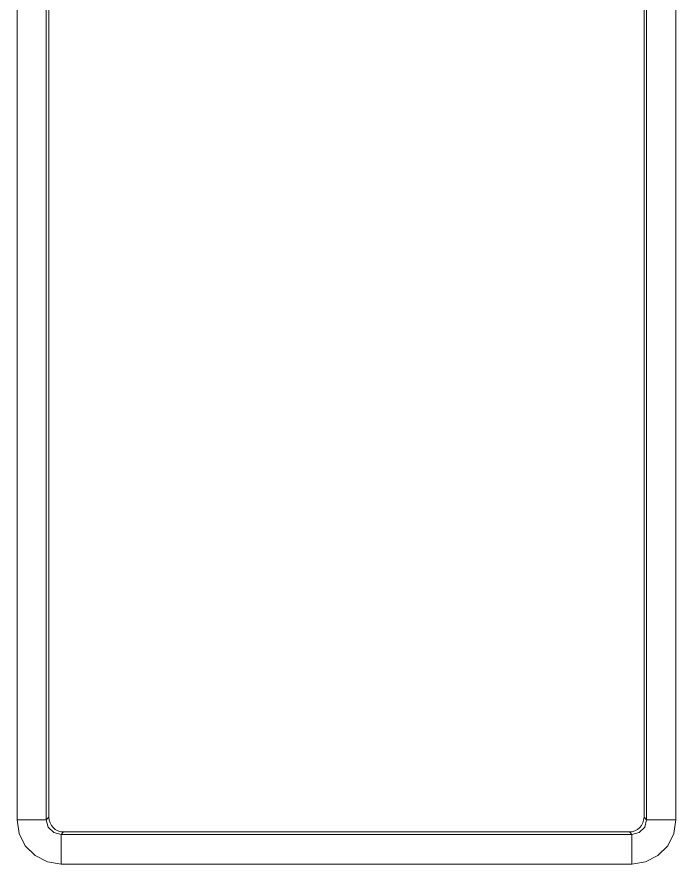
# Model space of a CAD drawing. Header units: millimetres. Extents: x 33157 to 59611, y -29750 to 1750.
# Drawn here: x 54886.4 to 54908.78, y -3162.95 to -3134.21 of the extents above; entities that cross this region are included whole.
import ezdxf

# ---------------------------------------------------------------- set-up
doc = ezdxf.new("R2010")
doc.units = ezdxf.units.MM
doc.layers.add('layer 1', color=7, linetype='Continuous', lineweight=18)

msp = doc.modelspace()

# ---------------------------------------------------------------- linework, layer by layer
at = {"layer": 'layer 1', "lineweight": 9}
for p, q in [((54886.401, -3106.611), (54886.401, -3161.451)), ((54887.393, -3106.611), (54887.393, -3161.451)), ((54887.481, -3106.699), (54887.481, -3161.363)), ((54907.698, -3106.699), (54907.698, -3161.363)), ((54907.777, -3106.611), (54907.777, -3161.451)), ((54908.778, -3106.611), (54908.778, -3161.451)), ((54887.894, -3161.951), (54887.894, -3162.951)), ((54907.277, -3161.951), (54907.277, -3162.951))]:
    msp.add_line(p, q, dxfattribs=at)
for points in [[(54887.481, -3161.363), (54887.481, -3161.363), (54887.393, -3161.451), (54887.393, -3161.451)], [(54907.698, -3161.363), (54907.698, -3161.363), (54907.777, -3161.451), (54907.777, -3161.451)], [(54886.401, -3161.451), (54886.401, -3161.451), (54887.393, -3161.451), (54887.393, -3161.451)], [(54908.778, -3161.451), (54908.778, -3161.451), (54907.777, -3161.451), (54907.777, -3161.451)], [(54907.277, -3161.951), (54907.277, -3161.951), (54887.894, -3161.951), (54887.894, -3161.951)], [(54887.981, -3161.863), (54887.981, -3161.863), (54887.894, -3161.951), (54887.894, -3161.951)], [(54907.198, -3161.863), (54907.198, -3161.863), (54887.981, -3161.863), (54887.981, -3161.863)], [(54907.198, -3161.863), (54907.198, -3161.863), (54907.277, -3161.951), (54907.277, -3161.951)], [(54907.277, -3162.951), (54907.277, -3162.951), (54887.894, -3162.951), (54887.894, -3162.951)]]:
    msp.add_open_spline(points, degree=3, dxfattribs=at)
for points, knots in [([(54887.481, -3161.363), (54887.481, -3161.363), (54887.49, -3161.459), (54887.49, -3161.459), (54887.49, -3161.459), (54887.525, -3161.556), (54887.525, -3161.556), (54887.525, -3161.556), (54887.569, -3161.644), (54887.569, -3161.644), (54887.569, -3161.644), (54887.63, -3161.714), (54887.63, -3161.714), (54887.63, -3161.714), (54887.7, -3161.775), (54887.7, -3161.775), (54887.7, -3161.775), (54887.788, -3161.828), (54887.788, -3161.828), (54887.788, -3161.828), (54887.885, -3161.854), (54887.885, -3161.854), (54887.885, -3161.854), (54887.981, -3161.863), (54887.981, -3161.863)], [0, 0, 0, 0, 146471.546299, 146471.546299, 146471.546299, 292943.092598, 292943.092598, 292943.092598, 439414.638897, 439414.638897, 439414.638897, 585886.185196, 585886.185196, 585886.185196, 732357.731495, 732357.731495, 732357.731495, 878829.277794, 878829.277794, 878829.277794, 1025300.824093, 1025300.824093, 1025300.824093, 1171772.370391, 1171772.370391, 1171772.370391, 1171772.370391]), ([(54907.198, -3161.863), (54907.198, -3161.863), (54907.294, -3161.854), (54907.294, -3161.854), (54907.294, -3161.854), (54907.382, -3161.828), (54907.382, -3161.828), (54907.382, -3161.828), (54907.47, -3161.775), (54907.47, -3161.775), (54907.47, -3161.775), (54907.549, -3161.714), (54907.549, -3161.714), (54907.549, -3161.714), (54907.61, -3161.644), (54907.61, -3161.644), (54907.61, -3161.644), (54907.654, -3161.556), (54907.654, -3161.556), (54907.654, -3161.556), (54907.68, -3161.459), (54907.68, -3161.459), (54907.68, -3161.459), (54907.698, -3161.363), (54907.698, -3161.363)], [0, 0, 0, 0, 146523.131446, 146523.131446, 146523.131446, 293046.262892, 293046.262892, 293046.262892, 439569.394338, 439569.394338, 439569.394338, 586092.525784, 586092.525784, 586092.525784, 732615.65723, 732615.65723, 732615.65723, 879138.788677, 879138.788677, 879138.788677, 1025661.920123, 1025661.920123, 1025661.920123, 1172185.051569, 1172185.051569, 1172185.051569, 1172185.051569]), ([(54886.401, -3161.451), (54886.401, -3161.451), (54886.471, -3161.916), (54886.471, -3161.916), (54886.471, -3161.916), (54886.682, -3162.328), (54886.682, -3162.328), (54886.682, -3162.328), (54887.016, -3162.662), (54887.016, -3162.662), (54887.016, -3162.662), (54887.437, -3162.872), (54887.437, -3162.872), (54887.437, -3162.872), (54887.894, -3162.951), (54887.894, -3162.951)], [0, 0, 0, 0, 152143.675104, 152143.675104, 152143.675104, 304287.350207, 304287.350207, 304287.350207, 456431.025311, 456431.025311, 456431.025311, 608574.700415, 608574.700415, 608574.700415, 760718.375518, 760718.375518, 760718.375518, 760718.375518]), ([(54887.393, -3161.451), (54887.393, -3161.451), (54887.463, -3161.696), (54887.463, -3161.696), (54887.463, -3161.696), (54887.648, -3161.881), (54887.648, -3161.881), (54887.648, -3161.881), (54887.894, -3161.951), (54887.894, -3161.951)], [0, 0, 0, 0, 162591.510485, 162591.510485, 162591.510485, 325183.02097, 325183.02097, 325183.02097, 487774.531455, 487774.531455, 487774.531455, 487774.531455]), ([(54907.277, -3162.951), (54907.277, -3162.951), (54907.742, -3162.872), (54907.742, -3162.872), (54907.742, -3162.872), (54908.163, -3162.662), (54908.163, -3162.662), (54908.163, -3162.662), (54908.497, -3162.328), (54908.497, -3162.328), (54908.497, -3162.328), (54908.707, -3161.916), (54908.707, -3161.916), (54908.707, -3161.916), (54908.778, -3161.451), (54908.778, -3161.451)], [0, 0, 0, 0, 152201.730617, 152201.730617, 152201.730617, 304403.461234, 304403.461234, 304403.461234, 456605.191851, 456605.191851, 456605.191851, 608806.922468, 608806.922468, 608806.922468, 761008.653085, 761008.653085, 761008.653085, 761008.653085]), ([(54907.277, -3161.951), (54907.277, -3161.951), (54907.531, -3161.881), (54907.531, -3161.881), (54907.531, -3161.881), (54907.716, -3161.696), (54907.716, -3161.696), (54907.716, -3161.696), (54907.777, -3161.451), (54907.777, -3161.451)], [0, 0, 0, 0, 162649.427866, 162649.427866, 162649.427866, 325298.855732, 325298.855732, 325298.855732, 487948.283599, 487948.283599, 487948.283599, 487948.283599])]:
    msp.add_open_spline(points, degree=3, knots=knots, dxfattribs=at)

doc.saveas('drawing.dxf')
